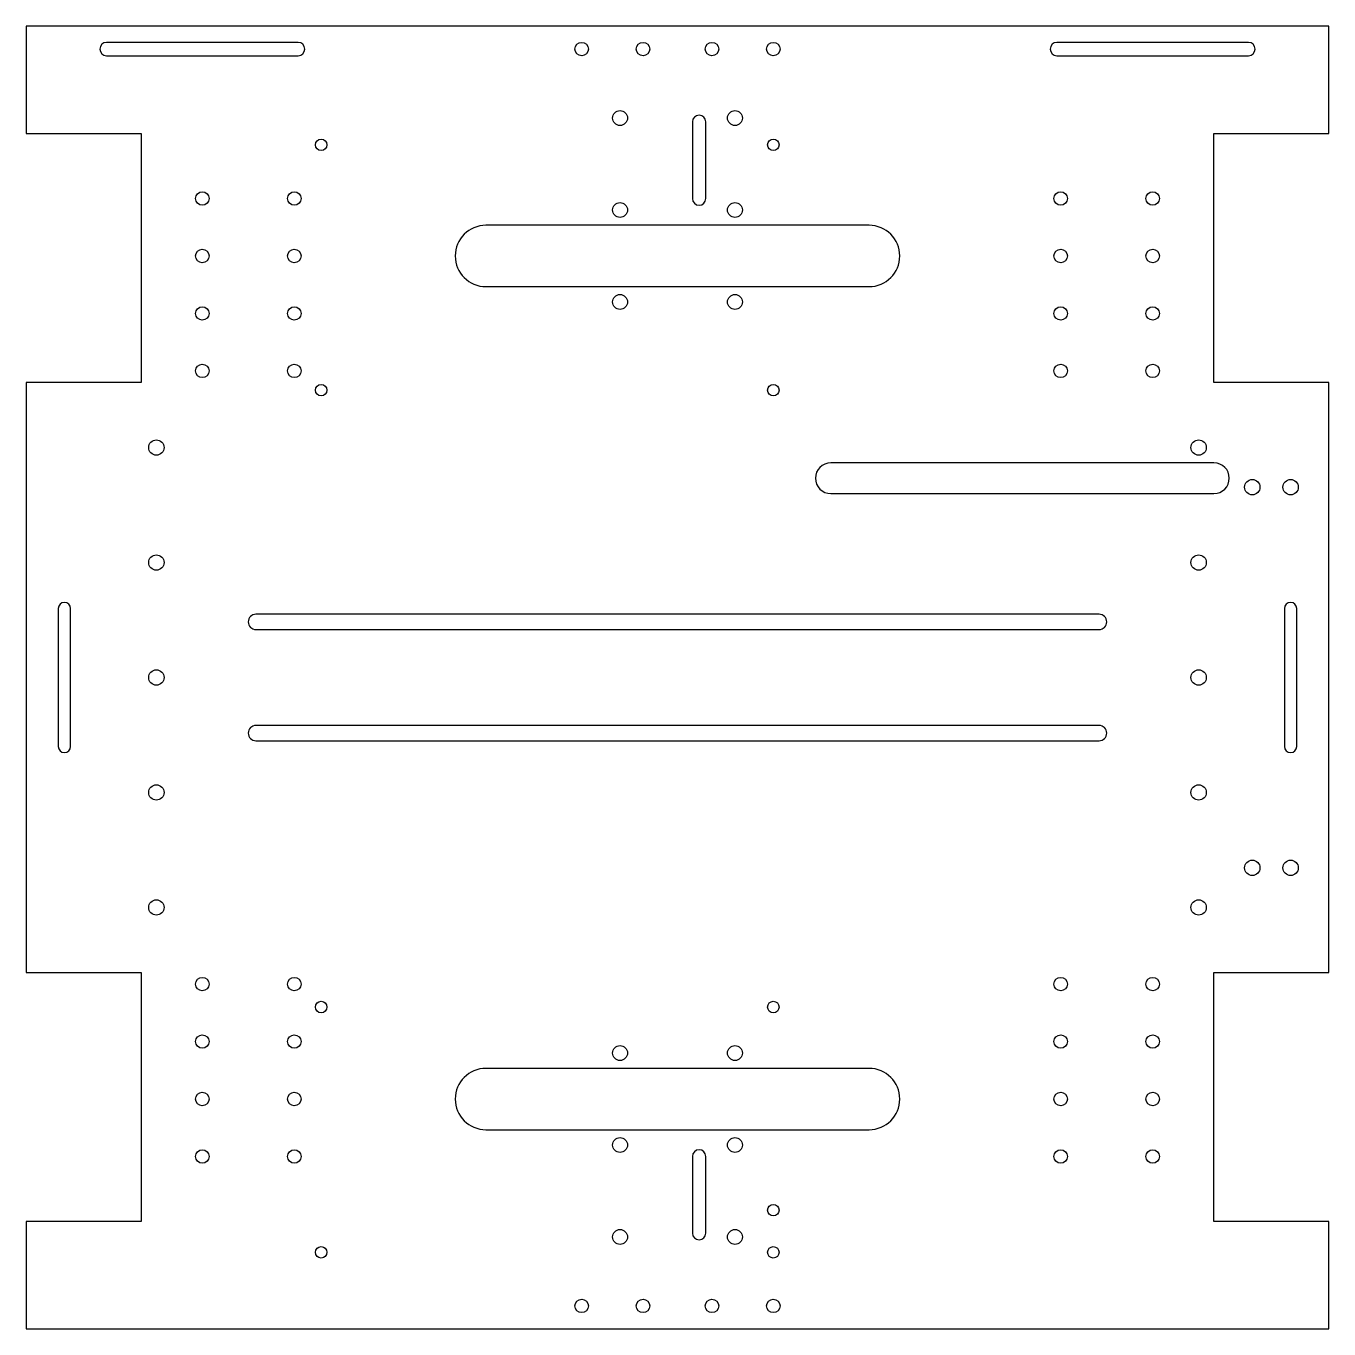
# Model space of a CAD drawing. Header units: millimetres. Extents: x -170 to 170, y -170 to 170.
import ezdxf

# ---------------------------------------------------------------- set-up
doc = ezdxf.new("R2010")
doc.units = ezdxf.units.MM

msp = doc.modelspace()

# ---------------------------------------------------------------- linework, layer by layer
at = {"color": 7, "linetype": 'Continuous', "lineweight": 25}
for p, q in [((170, 170), (-170, 170)), ((-170, 170), (-170, 142)), ((170, 142), (170, 170)), ((-99, 165.75), (-149, 165.75)), ((149, 165.75), (99, 165.75)), ((-149, 162.25), (-99, 162.25)), ((99, 162.25), (149, 162.25)), ((3.9, 145), (3.9, 125)), ((7.4, 125), (7.4, 145)), ((-170, 142), (-140, 142)), ((-140, 142), (-140, 77)), ((140, 77), (140, 142)), ((140, 142), (170, 142)), ((50, 118), (-50, 118)), ((-50, 102), (50, 102)), ((-140, 77), (-170, 77)), ((-170, 77), (-170, -77)), ((170, 77), (140, 77)), ((170, -77), (170, 77)), ((140, 56), (40, 56)), ((40, 48), (140, 48)), ((-161.6, 18), (-161.6, -18)), ((-158.4, -18), (-158.4, 18)), ((158.4, 18), (158.4, -18)), ((161.6, -18), (161.6, 18)), ((110, 16.5), (-110, 16.5)), ((-110, 12.5), (110, 12.5)), ((110, -12.5), (-110, -12.5)), ((-110, -16.5), (110, -16.5)), ((-170, -77), (-140, -77)), ((-140, -77), (-140, -142)), ((140, -142), (140, -77)), ((140, -77), (170, -77)), ((50, -102), (-50, -102)), ((-50, -118), (50, -118)), ((3.9, -125), (3.9, -145)), ((7.4, -145), (7.4, -125)), ((-140, -142), (-170, -142)), ((-170, -142), (-170, -170)), ((170, -142), (140, -142)), ((170, -170), (170, -142)), ((-170, -170), (170, -170))]:
    msp.add_line(p, q, dxfattribs=at)
for centre, radius in [((-25, 164), 1.75), ((-9, 164), 1.75), ((9, 164), 1.75), ((25, 164), 1.75), ((-15, 146), 1.95), ((15, 146), 1.95), ((-93, 139), 1.5), ((25, 139), 1.5), ((-124, 125), 1.75), ((-100, 125), 1.75), ((100, 125), 1.75), ((124, 125), 1.75), ((-15, 122), 1.95), ((15, 122), 1.95), ((-124, 110), 1.75), ((-100, 110), 1.75), ((100, 110), 1.75), ((124, 110), 1.75), ((-15, 98), 1.95), ((15, 98), 1.95), ((-124, 95), 1.75), ((-100, 95), 1.75), ((100, 95), 1.75), ((124, 95), 1.75), ((-124, 80), 1.75), ((-100, 80), 1.75), ((100, 80), 1.75), ((124, 80), 1.75), ((-93, 75), 1.5), ((25, 75), 1.5), ((-136, 60), 2), ((136, 60), 2), ((150, 49.67), 2), ((160, 49.67), 2), ((-136, 30), 2), ((136, 30), 2), ((-136, 0), 2), ((136, 0), 2), ((-136, -30), 2), ((136, -30), 2), ((150, -49.67), 2), ((160, -49.67), 2), ((-136, -60), 2), ((136, -60), 2), ((-124, -80), 1.75), ((-100, -80), 1.75), ((100, -80), 1.75), ((124, -80), 1.75), ((-93, -86), 1.5), ((25, -86), 1.5), ((-124, -95), 1.75), ((-100, -95), 1.75), ((100, -95), 1.75), ((124, -95), 1.75), ((-15, -98), 1.95), ((15, -98), 1.95), ((-124, -110), 1.75), ((-100, -110), 1.75), ((100, -110), 1.75), ((124, -110), 1.75), ((-15, -122), 1.95), ((15, -122), 1.95), ((-124, -125), 1.75), ((-100, -125), 1.75), ((100, -125), 1.75), ((124, -125), 1.75), ((25, -139), 1.5), ((-15, -146), 1.95), ((15, -146), 1.95), ((-93, -150), 1.5), ((25, -150), 1.5), ((-25, -164), 1.75), ((-9, -164), 1.75), ((9, -164), 1.75), ((25, -164), 1.75)]:
    msp.add_circle(centre, radius, dxfattribs=at)
for centre, radius, start, end in [((-149, 164), 1.75, 90, 270), ((-99, 164), 1.75, 270, 90), ((99, 164), 1.75, 90, 270), ((149, 164), 1.75, 270, 90), ((5.65, 145), 1.75, 0, 180), ((5.65, 125), 1.75, 180, 360), ((-50, 110), 8, 90, 270), ((50, 110), 8, 270, 90), ((40, 52), 4, 90, 270), ((140, 52), 4, 270, 90), ((-160, 18), 1.6, 0, 180), ((160, 18), 1.6, 0, 180), ((-110, 14.5), 2, 90, 270), ((110, 14.5), 2, 270, 90), ((-110, -14.5), 2, 90, 270), ((110, -14.5), 2, 270, 90), ((-160, -18), 1.6, 180, 0), ((160, -18), 1.6, 180, 0), ((-50, -110), 8, 90, 270), ((50, -110), 8, 270, 90), ((5.65, -125), 1.75, 0, 180), ((5.65, -145), 1.75, 180, 0)]:
    msp.add_arc(centre, radius, start, end, dxfattribs=at)

doc.saveas('drawing.dxf')
